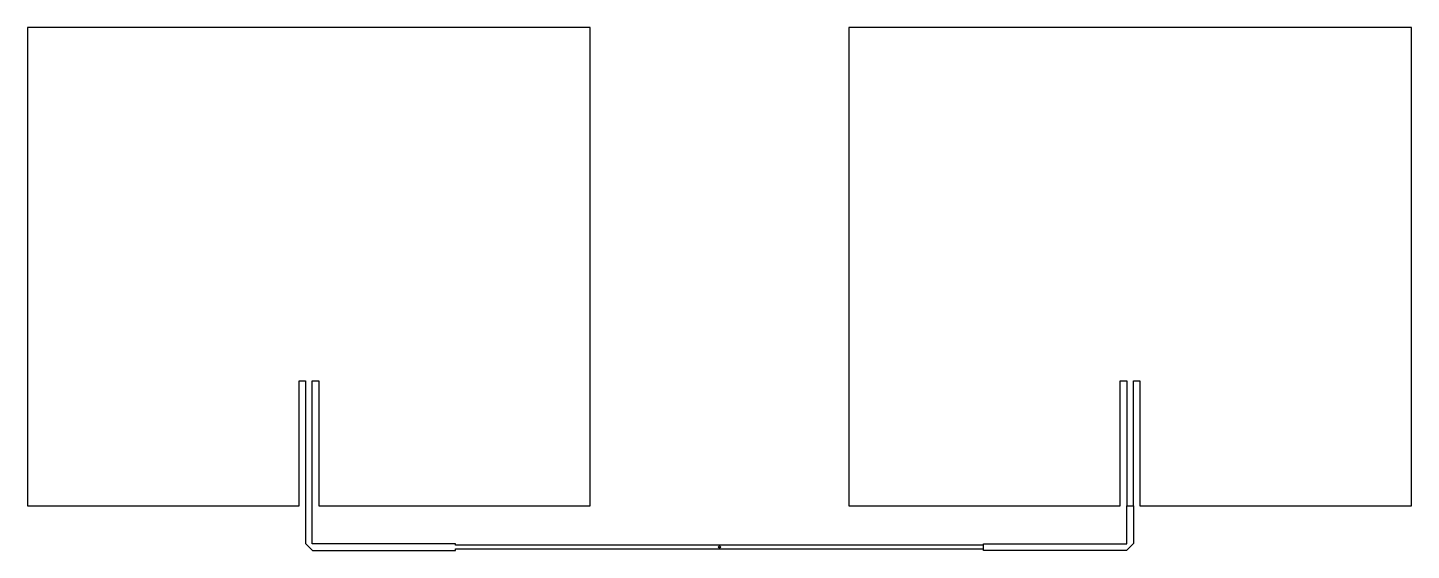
# Model space of a CAD drawing. Extents: x -168 to 168, y -1 to 126.
import ezdxf

# ---------------------------------------------------------------- set-up
doc = ezdxf.new("R2010")
doc.units = 0
doc.layers.add('TOP', color=7, linetype='CONTINUOUS')

msp = doc.modelspace()

# ---------------------------------------------------------------- linework, layer by layer
at = {"layer": 'TOP', "linetype": 'CONTINUOUS'}
for p, q in [((-31.44, 126.32), (-168.06, 126.32)), ((-168.06, 126.32), (-168.06, 10)), ((-31.44, 10), (-31.44, 126.32)), ((168.06, 126.32), (31.44, 126.32)), ((31.44, 126.32), (31.44, 10)), ((168.06, 10), (168.06, 126.32)), ((-102.14, 10), (-102.14, 40.45)), ((-102.14, 40.45), (-100.54, 40.45)), ((-100.54, 40.45), (-100.54, 10)), ((-98.95, 10), (-98.95, 40.45)), ((-98.95, 40.45), (-97.36, 40.45)), ((-97.36, 40.45), (-97.36, 10)), ((97.36, 10), (97.36, 40.45)), ((97.36, 40.45), (98.95, 40.45)), ((98.95, 40.45), (98.95, 10)), ((100.54, 10), (100.54, 40.45)), ((100.54, 40.45), (102.14, 40.45)), ((102.14, 40.45), (102.14, 10)), ((-168.06, 10), (-102.14, 10)), ((-100.54, 10), (-100.54, 10)), ((-100.54, 10), (-100.54, 0.89)), ((-98.95, 0.8), (-98.95, 10)), ((-98.95, 10), (-98.95, 10)), ((-97.36, 10), (-31.44, 10)), ((31.44, 10), (97.36, 10)), ((98.95, 0.8), (98.95, 10)), ((98.95, 10), (100.54, 10)), ((98.95, 10), (100.54, 10)), ((100.54, 10), (100.54, 0.89)), ((102.14, 10), (168.06, 10)), ((-100.54, 0.89), (-98.85, -0.8)), ((-64.13, 0.8), (-98.95, 0.8)), ((-64.13, 0.45), (-64.13, 0.8)), ((64.13, 0.45), (-64.13, 0.45)), ((-0.3, 0), (0, 0.3)), ((0, -0.3), (-0.3, 0)), ((0, 0.3), (0.3, 0)), ((0.3, 0), (0, -0.3)), ((64.13, -0.45), (64.13, 0.8)), ((64.13, 0.8), (98.95, 0.8)), ((64.13, -0.8), (64.13, 0.45)), ((100.54, 0.89), (98.85, -0.8)), ((-98.85, -0.8), (-64.13, -0.8)), ((-64.13, -0.8), (-64.13, -0.45)), ((-64.13, -0.45), (0, -0.45)), ((0, -0.45), (0, -0.3)), ((0, -0.3), (0, -0.45)), ((0, -0.45), (64.13, -0.45)), ((98.85, -0.8), (64.13, -0.8))]:
    msp.add_line(p, q, dxfattribs=at)

doc.saveas('drawing.dxf')
